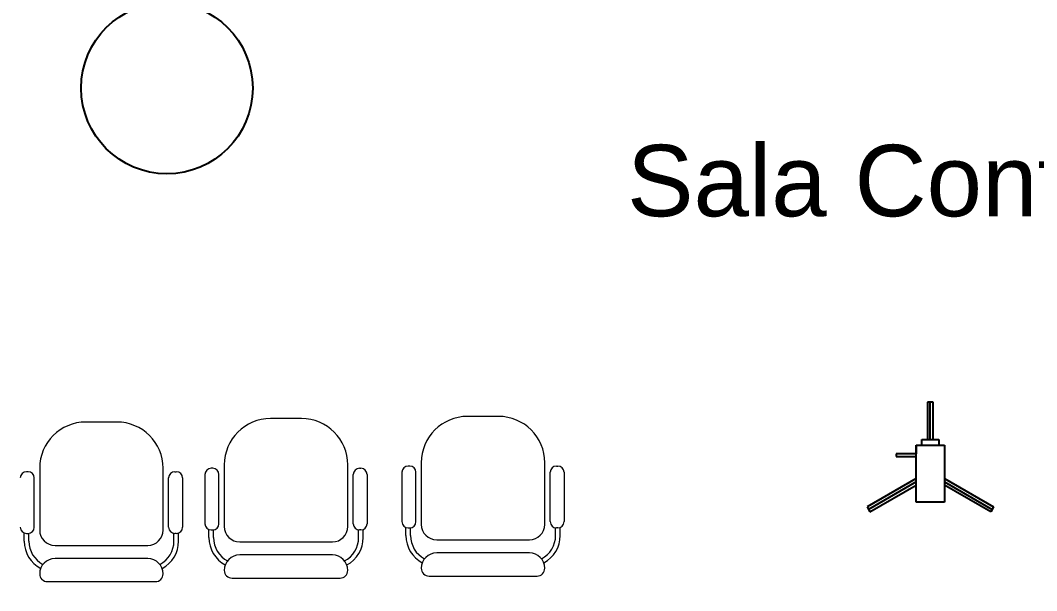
# Model space of a CAD drawing. Header units: millimetres. Extents: x -1911 to 4021, y -174 to 2851.
# Drawn here: x 598.1 to 953.7, y 1676.5 to 1876.1 of the extents above; entities that cross this region are included whole.
import ezdxf

# ---------------------------------------------------------------- set-up
doc = ezdxf.new("R2010")
doc.units = ezdxf.units.MM
doc.layers.add('ARREDI attrezzature - furniture', color=175, linetype='Continuous', lineweight=9)
doc.styles.get("Standard").update_dxf_attribs({"font": 'arial.ttf'})

msp = doc.modelspace()

# ---------------------------------------------------------------- linework, layer by layer
for p, q in [((916.51, 1742.46), (915.51, 1742.46)), ((915.51, 1742.46), (915.51, 1729.46)), ((916.51, 1729.46), (916.51, 1742.46)), ((917.51, 1742.46), (916.51, 1742.46)), ((917.51, 1729.46), (917.51, 1742.46)), ((913.51, 1727.46), (913.51, 1729.46)), ((913.51, 1729.46), (919.51, 1729.46)), ((919.51, 1729.46), (919.51, 1727.46)), ((911.51, 1727.46), (921.51, 1727.46)), ((911.51, 1707.46), (911.51, 1727.46)), ((911.51, 1727.46), (913.51, 1727.46)), ((911.51, 1727.46), (911.51, 1724.46)), ((921.51, 1727.46), (921.51, 1707.46)), ((911.51, 1724.46), (904.51, 1724.46)), ((904.51, 1724.46), (904.51, 1723.46)), ((904.51, 1723.46), (911.51, 1723.46)), ((911.51, 1715.73), (894.36, 1705.82)), ((911.51, 1714.57), (894.86, 1704.96)), ((921.51, 1715.73), (938.67, 1705.82)), ((921.51, 1714.57), (938.17, 1704.96)), ((895.36, 1704.09), (911.51, 1713.42)), ((937.67, 1704.09), (921.51, 1713.42)), ((921.51, 1707.46), (911.51, 1707.46)), ((894.36, 1705.82), (895.36, 1704.09)), ((938.67, 1705.82), (937.67, 1704.09))]:
    msp.add_line(p, q)
at = {"color": 0}
msp.add_circle((649.42, 1852.42), 30, dxfattribs=at)
at = {"color": 2}
for radius in [700.64, 695.64]:
    msp.add_arc((919.42, 1408.43), radius, 2.45403, 177.54597, dxfattribs=at)
at = {"layer": 'ARREDI attrezzature - furniture'}
for p, q in [((631.89, 1735.53), (621.09, 1735.53)), ((631.89, 1735.53), (621.09, 1735.53)), ((631.89, 1735.53), (621.09, 1735.53)), ((631.89, 1735.53), (621.09, 1735.53)), ((631.89, 1735.53), (621.09, 1735.53)), ((631.89, 1735.53), (621.09, 1735.53)), ((696.5, 1736.76), (685.7, 1736.76)), ((696.5, 1736.76), (685.7, 1736.76)), ((696.5, 1736.76), (685.7, 1736.76)), ((696.5, 1736.76), (685.7, 1736.76)), ((696.5, 1736.76), (685.7, 1736.76)), ((696.5, 1736.76), (685.7, 1736.76)), ((765.42, 1737.5), (754.62, 1737.5)), ((765.42, 1737.5), (754.62, 1737.5)), ((765.42, 1737.5), (754.62, 1737.5)), ((765.42, 1737.5), (754.62, 1737.5)), ((765.42, 1737.5), (754.62, 1737.5)), ((765.42, 1737.5), (754.62, 1737.5)), ((738.42, 1721.3), (738.42, 1699.7)), ((738.42, 1721.3), (738.42, 1699.7)), ((738.42, 1721.3), (738.42, 1699.7)), ((738.42, 1721.3), (738.42, 1699.7)), ((738.42, 1721.3), (738.42, 1699.7)), ((738.42, 1721.3), (738.42, 1699.7)), ((781.62, 1699.7), (781.62, 1721.3)), ((781.62, 1699.7), (781.62, 1721.3)), ((781.62, 1699.7), (781.62, 1721.3)), ((781.62, 1699.7), (781.62, 1721.3)), ((781.62, 1699.7), (781.62, 1721.3)), ((781.62, 1699.7), (781.62, 1721.3)), ((600.82, 1718.13), (600.28, 1718.13)), ((600.82, 1718.13), (600.28, 1718.13)), ((600.82, 1718.13), (600.28, 1718.13)), ((600.82, 1718.13), (600.28, 1718.13)), ((600.82, 1718.13), (600.28, 1718.13)), ((600.82, 1718.13), (600.28, 1718.13)), ((604.89, 1719.33), (604.89, 1697.73)), ((604.89, 1719.33), (604.89, 1697.73)), ((604.89, 1719.33), (604.89, 1697.73)), ((604.89, 1719.33), (604.89, 1697.73)), ((604.89, 1719.33), (604.89, 1697.73)), ((604.89, 1719.33), (604.89, 1697.73)), ((648.09, 1697.73), (648.09, 1719.33)), ((648.09, 1697.73), (648.09, 1719.33)), ((648.09, 1697.73), (648.09, 1719.33)), ((648.09, 1697.73), (648.09, 1719.33)), ((648.09, 1697.73), (648.09, 1719.33)), ((648.09, 1697.73), (648.09, 1719.33)), ((652.16, 1718.13), (652.7, 1718.13)), ((652.16, 1718.13), (652.7, 1718.13)), ((652.16, 1718.13), (652.7, 1718.13)), ((652.16, 1718.13), (652.7, 1718.13)), ((652.16, 1718.13), (652.7, 1718.13)), ((652.16, 1718.13), (652.7, 1718.13)), ((665.43, 1719.36), (664.89, 1719.36)), ((665.43, 1719.36), (664.89, 1719.36)), ((665.43, 1719.36), (664.89, 1719.36)), ((665.43, 1719.36), (664.89, 1719.36)), ((665.43, 1719.36), (664.89, 1719.36)), ((665.43, 1719.36), (664.89, 1719.36)), ((669.5, 1720.56), (669.5, 1698.96)), ((669.5, 1720.56), (669.5, 1698.96)), ((669.5, 1720.56), (669.5, 1698.96)), ((669.5, 1720.56), (669.5, 1698.96)), ((669.5, 1720.56), (669.5, 1698.96)), ((669.5, 1720.56), (669.5, 1698.96)), ((712.7, 1698.96), (712.7, 1720.56)), ((712.7, 1698.96), (712.7, 1720.56)), ((712.7, 1698.96), (712.7, 1720.56)), ((712.7, 1698.96), (712.7, 1720.56)), ((712.7, 1698.96), (712.7, 1720.56)), ((712.7, 1698.96), (712.7, 1720.56)), ((716.76, 1719.36), (717.3, 1719.36)), ((716.76, 1719.36), (717.3, 1719.36)), ((716.76, 1719.36), (717.3, 1719.36)), ((716.76, 1719.36), (717.3, 1719.36)), ((716.76, 1719.36), (717.3, 1719.36)), ((716.76, 1719.36), (717.3, 1719.36)), ((731.65, 1717.94), (731.65, 1700.66)), ((731.65, 1717.94), (731.65, 1700.66)), ((731.65, 1717.94), (731.65, 1700.66)), ((731.65, 1717.94), (731.65, 1700.66)), ((731.65, 1717.94), (731.65, 1700.66)), ((731.65, 1717.94), (731.65, 1700.66)), ((734.35, 1720.1), (733.81, 1720.1)), ((734.35, 1720.1), (733.81, 1720.1)), ((734.35, 1720.1), (733.81, 1720.1)), ((734.35, 1720.1), (733.81, 1720.1)), ((734.35, 1720.1), (733.81, 1720.1)), ((734.35, 1720.1), (733.81, 1720.1)), ((736.51, 1700.66), (736.51, 1717.94)), ((736.51, 1700.66), (736.51, 1717.94)), ((736.51, 1700.66), (736.51, 1717.94)), ((736.51, 1700.66), (736.51, 1717.94)), ((736.51, 1700.66), (736.51, 1717.94)), ((736.51, 1700.66), (736.51, 1717.94)), ((783.52, 1700.66), (783.52, 1717.94)), ((783.52, 1700.66), (783.52, 1717.94)), ((783.52, 1700.66), (783.52, 1717.94)), ((783.52, 1700.66), (783.52, 1717.94)), ((783.52, 1700.66), (783.52, 1717.94)), ((783.52, 1700.66), (783.52, 1717.94)), ((785.68, 1720.1), (786.22, 1720.1)), ((785.68, 1720.1), (786.22, 1720.1)), ((785.68, 1720.1), (786.22, 1720.1)), ((785.68, 1720.1), (786.22, 1720.1)), ((785.68, 1720.1), (786.22, 1720.1)), ((785.68, 1720.1), (786.22, 1720.1)), ((788.38, 1717.94), (788.38, 1700.66)), ((788.38, 1717.94), (788.38, 1700.66)), ((788.38, 1717.94), (788.38, 1700.66)), ((788.38, 1717.94), (788.38, 1700.66)), ((788.38, 1717.94), (788.38, 1700.66)), ((788.38, 1717.94), (788.38, 1700.66)), ((602.98, 1698.69), (602.98, 1715.97)), ((602.98, 1698.69), (602.98, 1715.97)), ((602.98, 1698.69), (602.98, 1715.97)), ((602.98, 1698.69), (602.98, 1715.97)), ((602.98, 1698.69), (602.98, 1715.97)), ((602.98, 1698.69), (602.98, 1715.97)), ((650, 1698.69), (650, 1715.97)), ((650, 1698.69), (650, 1715.97)), ((650, 1698.69), (650, 1715.97)), ((650, 1698.69), (650, 1715.97)), ((650, 1698.69), (650, 1715.97)), ((650, 1698.69), (650, 1715.97)), ((654.86, 1715.97), (654.86, 1698.69)), ((654.86, 1715.97), (654.86, 1698.69)), ((654.86, 1715.97), (654.86, 1698.69)), ((654.86, 1715.97), (654.86, 1698.69)), ((654.86, 1715.97), (654.86, 1698.69)), ((654.86, 1715.97), (654.86, 1698.69)), ((662.73, 1717.2), (662.73, 1699.92)), ((662.73, 1717.2), (662.73, 1699.92)), ((662.73, 1717.2), (662.73, 1699.92)), ((662.73, 1717.2), (662.73, 1699.92)), ((662.73, 1717.2), (662.73, 1699.92)), ((662.73, 1717.2), (662.73, 1699.92)), ((667.59, 1699.92), (667.59, 1717.2)), ((667.59, 1699.92), (667.59, 1717.2)), ((667.59, 1699.92), (667.59, 1717.2)), ((667.59, 1699.92), (667.59, 1717.2)), ((667.59, 1699.92), (667.59, 1717.2)), ((667.59, 1699.92), (667.59, 1717.2)), ((714.6, 1699.92), (714.6, 1717.2)), ((714.6, 1699.92), (714.6, 1717.2)), ((714.6, 1699.92), (714.6, 1717.2)), ((714.6, 1699.92), (714.6, 1717.2)), ((714.6, 1699.92), (714.6, 1717.2)), ((714.6, 1699.92), (714.6, 1717.2)), ((719.46, 1717.2), (719.46, 1699.92)), ((719.46, 1717.2), (719.46, 1699.92)), ((719.46, 1717.2), (719.46, 1699.92)), ((719.46, 1717.2), (719.46, 1699.92)), ((719.46, 1717.2), (719.46, 1699.92)), ((719.46, 1717.2), (719.46, 1699.92)), ((599.49, 1693.83), (599.49, 1696.68)), ((599.49, 1693.83), (599.49, 1696.68)), ((599.49, 1693.83), (599.49, 1696.68)), ((599.49, 1693.83), (599.49, 1696.68)), ((599.49, 1693.83), (599.49, 1696.68)), ((599.49, 1693.83), (599.49, 1696.68)), ((600.28, 1696.53), (600.82, 1696.53)), ((600.28, 1696.53), (600.82, 1696.53)), ((600.28, 1696.53), (600.82, 1696.53)), ((600.28, 1696.53), (600.82, 1696.53)), ((600.28, 1696.53), (600.82, 1696.53)), ((600.28, 1696.53), (600.82, 1696.53)), ((601.11, 1693.83), (601.11, 1696.55)), ((601.11, 1693.83), (601.11, 1696.55)), ((601.11, 1693.83), (601.11, 1696.55)), ((601.11, 1693.83), (601.11, 1696.55)), ((601.11, 1693.83), (601.11, 1696.55)), ((601.11, 1693.83), (601.11, 1696.55)), ((651.87, 1693.83), (651.87, 1696.55)), ((651.87, 1693.83), (651.87, 1696.55)), ((651.87, 1693.83), (651.87, 1696.55)), ((651.87, 1693.83), (651.87, 1696.55)), ((651.87, 1693.83), (651.87, 1696.55)), ((651.87, 1693.83), (651.87, 1696.55)), ((652.7, 1696.53), (652.16, 1696.53)), ((652.7, 1696.53), (652.16, 1696.53)), ((652.7, 1696.53), (652.16, 1696.53)), ((652.7, 1696.53), (652.16, 1696.53)), ((652.7, 1696.53), (652.16, 1696.53)), ((652.7, 1696.53), (652.16, 1696.53)), ((653.49, 1693.83), (653.49, 1696.68)), ((653.49, 1693.83), (653.49, 1696.68)), ((653.49, 1693.83), (653.49, 1696.68)), ((653.49, 1693.83), (653.49, 1696.68)), ((653.49, 1693.83), (653.49, 1696.68)), ((653.49, 1693.83), (653.49, 1696.68)), ((664.1, 1695.06), (664.1, 1697.91)), ((664.1, 1695.06), (664.1, 1697.91)), ((664.1, 1695.06), (664.1, 1697.91)), ((664.1, 1695.06), (664.1, 1697.91)), ((664.1, 1695.06), (664.1, 1697.91)), ((664.1, 1695.06), (664.1, 1697.91)), ((664.89, 1697.76), (665.43, 1697.76)), ((664.89, 1697.76), (665.43, 1697.76)), ((664.89, 1697.76), (665.43, 1697.76)), ((664.89, 1697.76), (665.43, 1697.76)), ((664.89, 1697.76), (665.43, 1697.76)), ((664.89, 1697.76), (665.43, 1697.76)), ((665.72, 1695.06), (665.72, 1697.78)), ((665.72, 1695.06), (665.72, 1697.78)), ((665.72, 1695.06), (665.72, 1697.78)), ((665.72, 1695.06), (665.72, 1697.78)), ((665.72, 1695.06), (665.72, 1697.78)), ((665.72, 1695.06), (665.72, 1697.78)), ((716.48, 1695.06), (716.48, 1697.78)), ((716.48, 1695.06), (716.48, 1697.78)), ((716.48, 1695.06), (716.48, 1697.78)), ((716.48, 1695.06), (716.48, 1697.78)), ((716.48, 1695.06), (716.48, 1697.78)), ((716.48, 1695.06), (716.48, 1697.78)), ((717.3, 1697.76), (716.76, 1697.76)), ((717.3, 1697.76), (716.76, 1697.76)), ((717.3, 1697.76), (716.76, 1697.76)), ((717.3, 1697.76), (716.76, 1697.76)), ((717.3, 1697.76), (716.76, 1697.76)), ((717.3, 1697.76), (716.76, 1697.76)), ((718.1, 1695.06), (718.1, 1697.91)), ((718.1, 1695.06), (718.1, 1697.91)), ((718.1, 1695.06), (718.1, 1697.91)), ((718.1, 1695.06), (718.1, 1697.91)), ((718.1, 1695.06), (718.1, 1697.91)), ((718.1, 1695.06), (718.1, 1697.91)), ((733.02, 1695.8), (733.02, 1698.65)), ((733.02, 1695.8), (733.02, 1698.65)), ((733.02, 1695.8), (733.02, 1698.65)), ((733.02, 1695.8), (733.02, 1698.65)), ((733.02, 1695.8), (733.02, 1698.65)), ((733.02, 1695.8), (733.02, 1698.65)), ((733.81, 1698.5), (734.35, 1698.5)), ((733.81, 1698.5), (734.35, 1698.5)), ((733.81, 1698.5), (734.35, 1698.5)), ((733.81, 1698.5), (734.35, 1698.5)), ((733.81, 1698.5), (734.35, 1698.5)), ((733.81, 1698.5), (734.35, 1698.5)), ((734.64, 1695.8), (734.64, 1698.52)), ((734.64, 1695.8), (734.64, 1698.52)), ((734.64, 1695.8), (734.64, 1698.52)), ((734.64, 1695.8), (734.64, 1698.52)), ((734.64, 1695.8), (734.64, 1698.52)), ((734.64, 1695.8), (734.64, 1698.52)), ((785.4, 1695.8), (785.4, 1698.52)), ((785.4, 1695.8), (785.4, 1698.52)), ((785.4, 1695.8), (785.4, 1698.52)), ((785.4, 1695.8), (785.4, 1698.52)), ((785.4, 1695.8), (785.4, 1698.52)), ((785.4, 1695.8), (785.4, 1698.52)), ((786.22, 1698.5), (785.68, 1698.5)), ((786.22, 1698.5), (785.68, 1698.5)), ((786.22, 1698.5), (785.68, 1698.5)), ((786.22, 1698.5), (785.68, 1698.5)), ((786.22, 1698.5), (785.68, 1698.5)), ((786.22, 1698.5), (785.68, 1698.5)), ((787.02, 1695.8), (787.02, 1698.65)), ((787.02, 1695.8), (787.02, 1698.65)), ((787.02, 1695.8), (787.02, 1698.65)), ((787.02, 1695.8), (787.02, 1698.65)), ((787.02, 1695.8), (787.02, 1698.65)), ((787.02, 1695.8), (787.02, 1698.65)), ((674.9, 1693.56), (707.3, 1693.56)), ((674.9, 1693.56), (707.3, 1693.56)), ((674.9, 1693.56), (707.3, 1693.56)), ((674.9, 1693.56), (707.3, 1693.56)), ((674.9, 1693.56), (707.3, 1693.56)), ((674.9, 1693.56), (707.3, 1693.56)), ((743.82, 1694.3), (776.22, 1694.3)), ((743.82, 1694.3), (776.22, 1694.3)), ((743.82, 1694.3), (776.22, 1694.3)), ((743.82, 1694.3), (776.22, 1694.3)), ((743.82, 1694.3), (776.22, 1694.3)), ((743.82, 1694.3), (776.22, 1694.3)), ((610.29, 1692.33), (642.69, 1692.33)), ((610.29, 1692.33), (642.69, 1692.33)), ((610.29, 1692.33), (642.69, 1692.33)), ((610.29, 1692.33), (642.69, 1692.33)), ((610.29, 1692.33), (642.69, 1692.33)), ((610.29, 1692.33), (642.69, 1692.33)), ((776.22, 1689.74), (743.82, 1689.74)), ((776.22, 1689.74), (743.82, 1689.74)), ((776.22, 1689.74), (743.82, 1689.74)), ((776.22, 1689.74), (743.82, 1689.74)), ((776.22, 1689.74), (743.82, 1689.74)), ((776.22, 1689.74), (743.82, 1689.74)), ((642.69, 1687.77), (610.29, 1687.77)), ((642.69, 1687.77), (610.29, 1687.77)), ((642.69, 1687.77), (610.29, 1687.77)), ((642.69, 1687.77), (610.29, 1687.77)), ((642.69, 1687.77), (610.29, 1687.77)), ((642.69, 1687.77), (610.29, 1687.77)), ((707.3, 1689), (674.9, 1689)), ((707.3, 1689), (674.9, 1689)), ((707.3, 1689), (674.9, 1689)), ((707.3, 1689), (674.9, 1689)), ((707.3, 1689), (674.9, 1689)), ((707.3, 1689), (674.9, 1689)), ((604.89, 1682.37), (604.89, 1682.37)), ((604.89, 1682.37), (604.89, 1682.37)), ((604.89, 1682.37), (604.89, 1682.37)), ((648.09, 1682.37), (648.09, 1682.37)), ((648.09, 1682.37), (648.09, 1682.37)), ((648.09, 1682.37), (648.09, 1682.37)), ((669.5, 1683.6), (669.5, 1683.6)), ((669.5, 1683.6), (669.5, 1683.6)), ((669.5, 1683.6), (669.5, 1683.6)), ((712.7, 1683.6), (712.7, 1683.6)), ((712.7, 1683.6), (712.7, 1683.6)), ((712.7, 1683.6), (712.7, 1683.6)), ((738.42, 1684.34), (738.42, 1684.34)), ((738.42, 1684.34), (738.42, 1684.34)), ((738.42, 1684.34), (738.42, 1684.34)), ((738.42, 1684.34), (738.42, 1684.34)), ((738.42, 1684.34), (738.42, 1684.34)), ((738.42, 1684.34), (738.42, 1684.34)), ((781.62, 1684.34), (781.62, 1684.34)), ((781.62, 1684.34), (781.62, 1684.34)), ((781.62, 1684.34), (781.62, 1684.34)), ((781.62, 1684.34), (781.62, 1684.34)), ((781.62, 1684.34), (781.62, 1684.34)), ((781.62, 1684.34), (781.62, 1684.34)), ((607.59, 1679.67), (645.39, 1679.67)), ((607.59, 1679.67), (645.39, 1679.67)), ((607.59, 1679.67), (645.39, 1679.67)), ((607.59, 1679.67), (645.39, 1679.67)), ((672.2, 1680.9), (710, 1680.9)), ((672.2, 1680.9), (710, 1680.9)), ((672.2, 1680.9), (710, 1680.9)), ((672.2, 1680.9), (710, 1680.9)), ((741.12, 1681.64), (778.92, 1681.64)), ((741.12, 1681.64), (778.92, 1681.64)), ((741.12, 1681.64), (778.92, 1681.64)), ((741.12, 1681.64), (778.92, 1681.64))]:
    msp.add_line(p, q, dxfattribs=at)
for centre, radius, start, end in [((621.09, 1719.33), 16.2, 90, 180), ((621.09, 1719.33), 16.2, 90, 180), ((621.09, 1719.33), 16.2, 90, 180), ((621.09, 1719.33), 16.2, 90, 180), ((621.09, 1719.33), 16.2, 90, 180), ((621.09, 1719.33), 16.2, 90, 180), ((631.89, 1719.33), 16.2, 0, 90), ((631.89, 1719.33), 16.2, 0, 90), ((631.89, 1719.33), 16.2, 0, 90), ((631.89, 1719.33), 16.2, 0, 90), ((631.89, 1719.33), 16.2, 0, 90), ((631.89, 1719.33), 16.2, 0, 90), ((685.7, 1720.56), 16.2, 90, 180), ((685.7, 1720.56), 16.2, 90, 180), ((685.7, 1720.56), 16.2, 90, 180), ((685.7, 1720.56), 16.2, 90, 180), ((685.7, 1720.56), 16.2, 90, 180), ((685.7, 1720.56), 16.2, 90, 180), ((696.5, 1720.56), 16.2, 0, 90), ((696.5, 1720.56), 16.2, 0, 90), ((696.5, 1720.56), 16.2, 0, 90), ((696.5, 1720.56), 16.2, 0, 90), ((696.5, 1720.56), 16.2, 0, 90), ((696.5, 1720.56), 16.2, 0, 90), ((754.62, 1721.3), 16.2, 90, 180), ((754.62, 1721.3), 16.2, 90, 180), ((754.62, 1721.3), 16.2, 90, 180), ((754.62, 1721.3), 16.2, 90, 180), ((754.62, 1721.3), 16.2, 90, 180), ((754.62, 1721.3), 16.2, 90, 180), ((765.42, 1721.3), 16.2, 0, 90), ((765.42, 1721.3), 16.2, 0, 90), ((765.42, 1721.3), 16.2, 0, 90), ((765.42, 1721.3), 16.2, 0, 90), ((765.42, 1721.3), 16.2, 0, 90), ((765.42, 1721.3), 16.2, 0, 90), ((600.28, 1715.97), 2.16, 90, 180), ((600.28, 1715.97), 2.16, 90, 180), ((600.28, 1715.97), 2.16, 90, 180), ((600.28, 1715.97), 2.16, 90, 180), ((600.28, 1715.97), 2.16, 90, 180), ((600.28, 1715.97), 2.16, 90, 180), ((600.82, 1715.97), 2.16, 0, 90), ((600.82, 1715.97), 2.16, 0, 90), ((600.82, 1715.97), 2.16, 0, 90), ((600.82, 1715.97), 2.16, 0, 90), ((600.82, 1715.97), 2.16, 0, 90), ((600.82, 1715.97), 2.16, 0, 90), ((652.16, 1715.97), 2.16, 90, 180), ((652.16, 1715.97), 2.16, 90, 180), ((652.16, 1715.97), 2.16, 90, 180), ((652.16, 1715.97), 2.16, 90, 180), ((652.16, 1715.97), 2.16, 90, 180), ((652.16, 1715.97), 2.16, 90, 180), ((652.7, 1715.97), 2.16, 0, 90), ((652.7, 1715.97), 2.16, 0, 90), ((652.7, 1715.97), 2.16, 0, 90), ((652.7, 1715.97), 2.16, 0, 90), ((652.7, 1715.97), 2.16, 0, 90), ((652.7, 1715.97), 2.16, 0, 90), ((664.89, 1717.2), 2.16, 90, 180), ((664.89, 1717.2), 2.16, 90, 180), ((664.89, 1717.2), 2.16, 90, 180), ((664.89, 1717.2), 2.16, 90, 180), ((664.89, 1717.2), 2.16, 90, 180), ((664.89, 1717.2), 2.16, 90, 180), ((665.43, 1717.2), 2.16, 0, 90), ((665.43, 1717.2), 2.16, 0, 90), ((665.43, 1717.2), 2.16, 0, 90), ((665.43, 1717.2), 2.16, 0, 90), ((665.43, 1717.2), 2.16, 0, 90), ((665.43, 1717.2), 2.16, 0, 90), ((716.76, 1717.2), 2.16, 90, 180), ((716.76, 1717.2), 2.16, 90, 180), ((716.76, 1717.2), 2.16, 90, 180), ((716.76, 1717.2), 2.16, 90, 180), ((716.76, 1717.2), 2.16, 90, 180), ((716.76, 1717.2), 2.16, 90, 180), ((717.3, 1717.2), 2.16, 0, 90), ((717.3, 1717.2), 2.16, 0, 90), ((717.3, 1717.2), 2.16, 0, 90), ((717.3, 1717.2), 2.16, 0, 90), ((717.3, 1717.2), 2.16, 0, 90), ((717.3, 1717.2), 2.16, 0, 90), ((733.81, 1717.94), 2.16, 90, 180), ((733.81, 1717.94), 2.16, 90, 180), ((733.81, 1717.94), 2.16, 90, 180), ((733.81, 1717.94), 2.16, 90, 180), ((733.81, 1717.94), 2.16, 90, 180), ((733.81, 1717.94), 2.16, 90, 180), ((734.35, 1717.94), 2.16, 0, 90), ((734.35, 1717.94), 2.16, 0, 90), ((734.35, 1717.94), 2.16, 0, 90), ((734.35, 1717.94), 2.16, 0, 90), ((734.35, 1717.94), 2.16, 0, 90), ((734.35, 1717.94), 2.16, 0, 90), ((785.68, 1717.94), 2.16, 90, 180), ((785.68, 1717.94), 2.16, 90, 180), ((785.68, 1717.94), 2.16, 90, 180), ((785.68, 1717.94), 2.16, 90, 180), ((785.68, 1717.94), 2.16, 90, 180), ((785.68, 1717.94), 2.16, 90, 180), ((786.22, 1717.94), 2.16, 0, 90), ((786.22, 1717.94), 2.16, 0, 90), ((786.22, 1717.94), 2.16, 0, 90), ((786.22, 1717.94), 2.16, 0, 90), ((786.22, 1717.94), 2.16, 0, 90), ((786.22, 1717.94), 2.16, 0, 90), ((664.89, 1699.92), 2.16, 180, 270), ((664.89, 1699.92), 2.16, 180, 270), ((664.89, 1699.92), 2.16, 180, 270), ((664.89, 1699.92), 2.16, 180, 270), ((664.89, 1699.92), 2.16, 180, 270), ((664.89, 1699.92), 2.16, 180, 270), ((665.43, 1699.92), 2.16, 270, 0), ((665.43, 1699.92), 2.16, 270, 0), ((665.43, 1699.92), 2.16, 270, 0), ((665.43, 1699.92), 2.16, 270, 0), ((665.43, 1699.92), 2.16, 270, 0), ((665.43, 1699.92), 2.16, 270, 0), ((716.76, 1699.92), 2.16, 180, 270), ((716.76, 1699.92), 2.16, 180, 270), ((716.76, 1699.92), 2.16, 180, 270), ((716.76, 1699.92), 2.16, 180, 270), ((716.76, 1699.92), 2.16, 180, 270), ((716.76, 1699.92), 2.16, 180, 270), ((717.3, 1699.92), 2.16, 270, 0), ((717.3, 1699.92), 2.16, 270, 0), ((717.3, 1699.92), 2.16, 270, 0), ((717.3, 1699.92), 2.16, 270, 0), ((717.3, 1699.92), 2.16, 270, 0), ((717.3, 1699.92), 2.16, 270, 0), ((733.81, 1700.66), 2.16, 180, 270), ((733.81, 1700.66), 2.16, 180, 270), ((733.81, 1700.66), 2.16, 180, 270), ((733.81, 1700.66), 2.16, 180, 270), ((733.81, 1700.66), 2.16, 180, 270), ((733.81, 1700.66), 2.16, 180, 270), ((734.35, 1700.66), 2.16, 270, 0), ((734.35, 1700.66), 2.16, 270, 0), ((734.35, 1700.66), 2.16, 270, 0), ((734.35, 1700.66), 2.16, 270, 0), ((734.35, 1700.66), 2.16, 270, 0), ((734.35, 1700.66), 2.16, 270, 0), ((785.68, 1700.66), 2.16, 180, 270), ((785.68, 1700.66), 2.16, 180, 270), ((785.68, 1700.66), 2.16, 180, 270), ((785.68, 1700.66), 2.16, 180, 270), ((785.68, 1700.66), 2.16, 180, 270), ((785.68, 1700.66), 2.16, 180, 270), ((786.22, 1700.66), 2.16, 270, 0), ((786.22, 1700.66), 2.16, 270, 0), ((786.22, 1700.66), 2.16, 270, 0), ((786.22, 1700.66), 2.16, 270, 0), ((786.22, 1700.66), 2.16, 270, 0), ((786.22, 1700.66), 2.16, 270, 0), ((600.28, 1698.69), 2.16, 180, 270), ((600.28, 1698.69), 2.16, 180, 270), ((600.28, 1698.69), 2.16, 180, 270), ((600.28, 1698.69), 2.16, 180, 270), ((600.28, 1698.69), 2.16, 180, 270), ((600.28, 1698.69), 2.16, 180, 270), ((600.82, 1698.69), 2.16, 270, 0), ((600.82, 1698.69), 2.16, 270, 0), ((600.82, 1698.69), 2.16, 270, 0), ((600.82, 1698.69), 2.16, 270, 0), ((600.82, 1698.69), 2.16, 270, 0), ((600.82, 1698.69), 2.16, 270, 0), ((610.29, 1697.73), 5.4, 180, 270), ((610.29, 1697.73), 5.4, 180, 270), ((610.29, 1697.73), 5.4, 180, 270), ((610.29, 1697.73), 5.4, 180, 270), ((610.29, 1697.73), 5.4, 180, 270), ((610.29, 1697.73), 5.4, 180, 270), ((642.69, 1697.73), 5.4, 270, 360), ((642.69, 1697.73), 5.4, 270, 360), ((642.69, 1697.73), 5.4, 270, 360), ((642.69, 1697.73), 5.4, 270, 360), ((642.69, 1697.73), 5.4, 270, 360), ((642.69, 1697.73), 5.4, 270, 360), ((652.16, 1698.69), 2.16, 180, 270), ((652.16, 1698.69), 2.16, 180, 270), ((652.16, 1698.69), 2.16, 180, 270), ((652.16, 1698.69), 2.16, 180, 270), ((652.16, 1698.69), 2.16, 180, 270), ((652.16, 1698.69), 2.16, 180, 270), ((652.7, 1698.69), 2.16, 270, 0), ((652.7, 1698.69), 2.16, 270, 0), ((652.7, 1698.69), 2.16, 270, 0), ((652.7, 1698.69), 2.16, 270, 0), ((652.7, 1698.69), 2.16, 270, 0), ((652.7, 1698.69), 2.16, 270, 0), ((674.9, 1698.96), 5.4, 180, 270), ((674.9, 1698.96), 5.4, 180, 270), ((674.9, 1698.96), 5.4, 180, 270), ((674.9, 1698.96), 5.4, 180, 270), ((674.9, 1698.96), 5.4, 180, 270), ((674.9, 1698.96), 5.4, 180, 270), ((707.3, 1698.96), 5.4, 270, 360), ((707.3, 1698.96), 5.4, 270, 360), ((707.3, 1698.96), 5.4, 270, 360), ((707.3, 1698.96), 5.4, 270, 360), ((707.3, 1698.96), 5.4, 270, 360), ((707.3, 1698.96), 5.4, 270, 360), ((743.82, 1699.7), 5.4, 180, 270), ((743.82, 1699.7), 5.4, 180, 270), ((743.82, 1699.7), 5.4, 180, 270), ((743.82, 1699.7), 5.4, 180, 270), ((743.82, 1699.7), 5.4, 180, 270), ((743.82, 1699.7), 5.4, 180, 270), ((776.22, 1699.7), 5.4, 270, 360), ((776.22, 1699.7), 5.4, 270, 360), ((776.22, 1699.7), 5.4, 270, 360), ((776.22, 1699.7), 5.4, 270, 360), ((776.22, 1699.7), 5.4, 270, 360), ((776.22, 1699.7), 5.4, 270, 360), ((610.29, 1693.83), 10.8, 180, 242.1194), ((610.29, 1693.83), 10.8, 180, 242.1194), ((610.29, 1693.83), 10.8, 180, 242.1194), ((610.29, 1693.83), 10.8, 180, 242.1194), ((610.29, 1693.83), 10.8, 180, 242.1194), ((610.29, 1693.83), 10.8, 180, 242.1194), ((610.29, 1693.83), 9.18, 180, 242.3805), ((610.29, 1693.83), 9.18, 180, 242.3805), ((610.29, 1693.83), 9.18, 180, 242.3805), ((610.29, 1693.83), 9.18, 180, 242.3805), ((610.29, 1693.83), 9.18, 180, 242.3805), ((610.29, 1693.83), 9.18, 180, 242.3805), ((642.69, 1693.83), 9.18, 297.6195, 0), ((642.69, 1693.83), 9.18, 297.6195, 0), ((642.69, 1693.83), 9.18, 297.6195, 0), ((642.69, 1693.83), 9.18, 297.6195, 0), ((642.69, 1693.83), 9.18, 297.6195, 0), ((642.69, 1693.83), 9.18, 297.6195, 0), ((642.69, 1693.83), 10.8, 297.8806, 0), ((642.69, 1693.83), 10.8, 297.8806, 0), ((642.69, 1693.83), 10.8, 297.8806, 0), ((642.69, 1693.83), 10.8, 297.8806, 0), ((642.69, 1693.83), 10.8, 297.8806, 0), ((642.69, 1693.83), 10.8, 297.8806, 0), ((674.9, 1695.06), 10.8, 180, 242.1194), ((674.9, 1695.06), 10.8, 180, 242.1194), ((674.9, 1695.06), 10.8, 180, 242.1194), ((674.9, 1695.06), 10.8, 180, 242.1194), ((674.9, 1695.06), 10.8, 180, 242.1194), ((674.9, 1695.06), 10.8, 180, 242.1194), ((674.9, 1695.06), 9.18, 180, 242.3805), ((674.9, 1695.06), 9.18, 180, 242.3805), ((674.9, 1695.06), 9.18, 180, 242.3805), ((674.9, 1695.06), 9.18, 180, 242.3805), ((674.9, 1695.06), 9.18, 180, 242.3805), ((674.9, 1695.06), 9.18, 180, 242.3805), ((707.3, 1695.06), 9.18, 297.6195, 0), ((707.3, 1695.06), 9.18, 297.6195, 0), ((707.3, 1695.06), 9.18, 297.6195, 0), ((707.3, 1695.06), 9.18, 297.6195, 0), ((707.3, 1695.06), 9.18, 297.6195, 0), ((707.3, 1695.06), 9.18, 297.6195, 0), ((707.3, 1695.06), 10.8, 297.8806, 0), ((707.3, 1695.06), 10.8, 297.8806, 0), ((707.3, 1695.06), 10.8, 297.8806, 0), ((707.3, 1695.06), 10.8, 297.8806, 0), ((707.3, 1695.06), 10.8, 297.8806, 0), ((707.3, 1695.06), 10.8, 297.8806, 0), ((743.82, 1695.8), 10.8, 180, 242.1194), ((743.82, 1695.8), 10.8, 180, 242.1194), ((743.82, 1695.8), 10.8, 180, 242.1194), ((743.82, 1695.8), 10.8, 180, 242.1194), ((743.82, 1695.8), 10.8, 180, 242.1194), ((743.82, 1695.8), 10.8, 180, 242.1194), ((743.82, 1695.8), 9.18, 180, 242.3805), ((743.82, 1695.8), 9.18, 180, 242.3805), ((743.82, 1695.8), 9.18, 180, 242.3805), ((743.82, 1695.8), 9.18, 180, 242.3805), ((743.82, 1695.8), 9.18, 180, 242.3805), ((743.82, 1695.8), 9.18, 180, 242.3805), ((776.22, 1695.8), 9.18, 297.6195, 0), ((776.22, 1695.8), 9.18, 297.6195, 0), ((776.22, 1695.8), 9.18, 297.6195, 0), ((776.22, 1695.8), 9.18, 297.6195, 0), ((776.22, 1695.8), 9.18, 297.6195, 0), ((776.22, 1695.8), 9.18, 297.6195, 0), ((776.22, 1695.8), 10.8, 297.8806, 0), ((776.22, 1695.8), 10.8, 297.8806, 0), ((776.22, 1695.8), 10.8, 297.8806, 0), ((776.22, 1695.8), 10.8, 297.8806, 0), ((776.22, 1695.8), 10.8, 297.8806, 0), ((776.22, 1695.8), 10.8, 297.8806, 0), ((743.82, 1684.34), 5.4, 90, 180), ((743.82, 1684.34), 5.4, 90, 180), ((743.82, 1684.34), 5.4, 90, 180), ((743.82, 1684.34), 5.4, 90, 180), ((743.82, 1684.34), 5.4, 90, 180), ((743.82, 1684.34), 5.4, 90, 180), ((776.22, 1684.34), 5.4, 0, 90), ((776.22, 1684.34), 5.4, 0, 90), ((776.22, 1684.34), 5.4, 0, 90), ((776.22, 1684.34), 5.4, 0, 90), ((776.22, 1684.34), 5.4, 0, 90), ((776.22, 1684.34), 5.4, 0, 90), ((610.29, 1682.37), 5.4, 90, 180), ((610.29, 1682.37), 5.4, 90, 180), ((610.29, 1682.37), 5.4, 90, 180), ((610.29, 1682.37), 5.4, 90, 180), ((610.29, 1682.37), 5.4, 90, 180), ((610.29, 1682.37), 5.4, 90, 180), ((642.69, 1682.37), 5.4, 0, 90), ((642.69, 1682.37), 5.4, 0, 90), ((642.69, 1682.37), 5.4, 0, 90), ((642.69, 1682.37), 5.4, 0, 90), ((642.69, 1682.37), 5.4, 0, 90), ((642.69, 1682.37), 5.4, 0, 90), ((674.9, 1683.6), 5.4, 90, 180), ((674.9, 1683.6), 5.4, 90, 180), ((674.9, 1683.6), 5.4, 90, 180), ((674.9, 1683.6), 5.4, 90, 180), ((674.9, 1683.6), 5.4, 90, 180), ((674.9, 1683.6), 5.4, 90, 180), ((707.3, 1683.6), 5.4, 0, 90), ((707.3, 1683.6), 5.4, 0, 90), ((707.3, 1683.6), 5.4, 0, 90), ((707.3, 1683.6), 5.4, 0, 90), ((707.3, 1683.6), 5.4, 0, 90), ((707.3, 1683.6), 5.4, 0, 90), ((607.59, 1682.37), 2.7, 180, 270), ((607.59, 1682.37), 2.7, 180, 270), ((607.59, 1682.37), 2.7, 180, 270), ((645.39, 1682.37), 2.7, 270, 360), ((645.39, 1682.37), 2.7, 270, 360), ((645.39, 1682.37), 2.7, 270, 360), ((645.39, 1682.37), 2.7, 270, 360), ((672.2, 1683.6), 2.7, 180, 270), ((672.2, 1683.6), 2.7, 180, 270), ((672.2, 1683.6), 2.7, 180, 270), ((672.2, 1683.6), 2.7, 180, 270), ((710, 1683.6), 2.7, 270, 360), ((710, 1683.6), 2.7, 270, 360), ((710, 1683.6), 2.7, 270, 360), ((710, 1683.6), 2.7, 270, 360), ((741.12, 1684.34), 2.7, 180, 270), ((741.12, 1684.34), 2.7, 180, 270), ((741.12, 1684.34), 2.7, 180, 270), ((741.12, 1684.34), 2.7, 180, 270), ((741.12, 1684.34), 2.7, 180, 270), ((741.12, 1684.34), 2.7, 180, 270), ((778.92, 1684.34), 2.7, 270, 360), ((778.92, 1684.34), 2.7, 270, 360), ((778.92, 1684.34), 2.7, 270, 360), ((778.92, 1684.34), 2.7, 270, 360), ((778.92, 1684.34), 2.7, 270, 360), ((778.92, 1684.34), 2.7, 270, 360)]:
    msp.add_arc(centre, radius, start, end, dxfattribs=at)

# ---------------------------------------------------------------- texts
at = {"insert": (800.68, 1832.55), "char_height": 25, "attachment_point": 1}
msp.add_mtext_dynamic_manual_height_columns('\\A1; Sala Conferenze', width=285.7043, gutter_width=12.5, heights=[72.74], dxfattribs=at)

doc.saveas('drawing.dxf')
